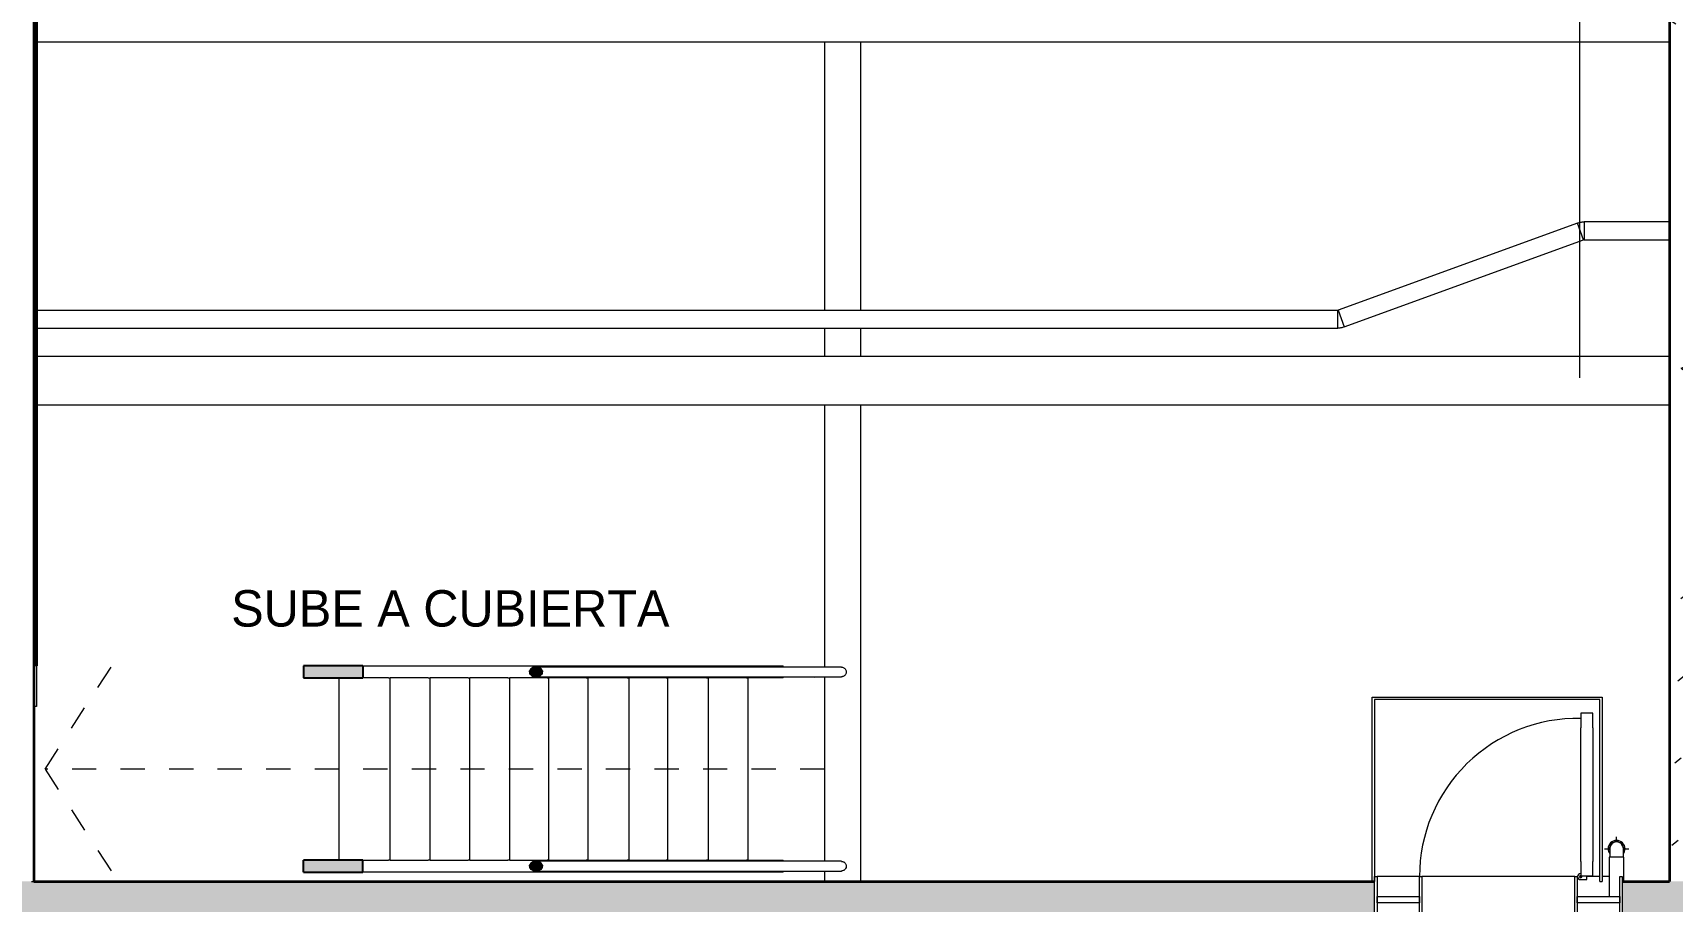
# Model space of a CAD drawing. Header units: metres. Extents: x -3 to 175, y -5 to 18.
# Drawn here: x 30 to 36.75, y 6.64 to 10.21 of the extents above; entities that cross this region are included whole.
import ezdxf

# ---------------------------------------------------------------- set-up
doc = ezdxf.new("R2010")
doc.units = ezdxf.units.M
doc.linetypes.add('Demolished', pattern=[0.0048, 0.0032, -0.0016])
for name, color, linetype, lineweight in [('A-DETL-DEMO', 7, 'Demolished', 9), ('A-DOOR', 7, 'Continuous', 9), ('A-DOOR-FRAM', 7, 'Continuous', 18), ('A-GENM', 7, 'Continuous', 9), ('A-WALL', 7, 'Continuous', 9), ('A-WALL-PATT', 7, 'Continuous', 35), ('G-ANNO-SYMB', 7, 'Continuous', 9), ('G-ANNO-TEXT', 7, 'Continuous', 9), ('I-WALL', 7, 'Continuous', 9), ('P-PIPE', 7, 'Continuous', 9), ('P-PIPE-CNTR', 7, 'Continuous', 9), ('S-BEAM', 7, 'Continuous', 9)]:
    doc.layers.add(name, color=color, linetype=linetype, lineweight=lineweight)
doc.styles.add('Century Gothic_2', font='GOTHIC.TTF', dxfattribs={"height": 0.15})
pattern_1 = [(50, (30.7992, 0), (0.728738, -0.06376), [0.0762, -0.8382]), (355, (30.7992, 0), (-0.14097, 0.764224), [0.06096, -0.67056]), (100.451, (30.85994, -0.0053), (0.58777, 0.700469), [0.06476, -0.71236]), (46.184, (30.7992, 0.2032), (1.084314, -0.168175), [0.1143, -1.257]), (96.636, (30.8896, 0.1892), (0.94999, 0.989753), [0.09714, -1.069]), (351.184, (30.7992, 0.2032), (0.94969, 0.990147), [0.09144, -1.006]), (21, (30.9008, 0.1524), (0.606457, -0.409065), [0.0762, -0.8382]), (326, (30.9008, 0.1524), (0.247208, 0.73675), [0.06096, -0.67056]), (71.451, (30.95135, 0.1183), (0.85367, 0.327687), [0.06476, -0.71236]), (37.5, (30.7992, 0), (0.0123552, 0.3382243), [0.03353, -0.6289, 0.03353, -0.64719, -0.6731]), (37.5, (30.7992, 0), (0.0123552, 0.3382243), [-1.343, 0.03353, -0.63957]), (7.5, (30.7992, 0), (0.2672815, 0.4007255), [0.03353, -0.35458, 0.03353, -0.61366, -0.25654]), (7.5, (30.7992, 0), (0.2672815, 0.4007255), [-1.035, 0.03353, -0.22301]), (327.5, (30.57264, 0), (0.5423632, -0.0229212), [0.03353, -0.22047, 0.03353, -0.75895, -1.052]), (327.5, (30.57264, 0), (0.5423632, -0.0229212), [-1.046, 0.03353, -1.018]), (317.5, (30.47104, 0), (0.592516, 0.101701), [0.03353, -0.29667, 0.03353, -0.49276, -0.74676]), (317.5, (30.47104, 0), (0.592516, 0.101701), [-0.85649, 0.03353, -0.71323])]

# ---------------------------------------------------------------- blocks, each defined once
blk = doc.blocks.new('M_Puerta Estancos - M_RVR_Puerta-Sector Estancos-V15-N-Estancos')
at = {"layer": 'A-DOOR'}
for p, q in [((0.3892, 0.7675), (0.3392, 0.7675)), ((0.3392, 0.7675), (0.3392, 0.7075)), ((0.3892, 0.7075), (0.3892, 0.7675)), ((0.3392, 0.1575), (0.3392, 0.7075)), ((0.3892, 0.7075), (0.3892, 0.1575)), ((0.3392, 0.1575), (0.3392, 0.0975)), ((0.3892, 0.0975), (0.3892, 0.1575)), ((0.3392, 0.0975), (0.3892, 0.0975)), ((0.3392, 0.0825), (0.3642, 0.0825)), ((0.3642, 0.0825), (0.3642, 0.0975))]:
    blk.add_line(p, q, dxfattribs=at)
at = {"layer": 'A-DOOR', "lineweight": 18}
for p, q in [((-0.5, -0.0125), (-0.5, 0.0125)), ((-0.5, 0.0125), (-0.325, 0.0125)), ((-0.325, 0.0125), (-0.325, -0.0125)), ((0.325, -0.0125), (0.325, 0.0125)), ((0.325, 0.0125), (0.5, 0.0125)), ((0.5, 0.0125), (0.5, -0.0125)), ((-0.325, -0.0125), (-0.5, -0.0125)), ((0.5, -0.0125), (0.325, -0.0125))]:
    blk.add_line(p, q, dxfattribs=at)
at = {"layer": 'A-DOOR'}
for centre, radius, start, end in [((0.3267, 0.095), 0.6517, 88.901, 180), ((0.3392, 0.095), 0.0125, 90, 270), ((0.3392, 0.095), 0.005, 90, 270), ((0.3392, 0.095), 0.005, 270, 30)]:
    blk.add_arc(centre, radius, start, end, dxfattribs=at)
at = {"layer": 'A-DOOR-FRAM'}
for p, q in [((-0.51, -0.095), (-0.51, 0.095)), ((-0.51, 0.095), (-0.5, 0.095)), ((-0.5, 0.095), (-0.5, -0.095)), ((-0.325, -0.095), (-0.325, 0.095)), ((-0.325, 0.095), (-0.315, 0.095)), ((-0.315, 0.095), (-0.315, -0.095)), ((0.315, -0.095), (0.315, 0.095)), ((0.315, 0.095), (0.325, 0.095)), ((0.325, 0.095), (0.325, -0.095)), ((0.5, -0.095), (0.5, 0.095)), ((0.5, 0.095), (0.51, 0.095)), ((0.51, 0.095), (0.51, -0.095)), ((-0.5, -0.095), (-0.51, -0.095)), ((-0.315, -0.095), (-0.325, -0.095)), ((0.325, -0.095), (0.315, -0.095)), ((0.51, -0.095), (0.5, -0.095))]:
    blk.add_line(p, q, dxfattribs=at)
at = {"layer": 'A-DOOR-FRAM', "lineweight": 9}
for p, q in [((-0.45, 0.095), (-0.5, 0.095)), ((-0.325, 0.095), (-0.45, 0.095)), ((-0.265, 0.095), (-0.315, 0.095)), ((0.265, 0.095), (-0.265, 0.095)), ((0.315, 0.095), (0.265, 0.095)), ((0.3267, 0.095), (0.325, 0.095)), ((0.3442, 0.095), (0.3342, 0.095)), ((0.4179, 0.095), (0.3642, 0.095)), ((0.45, 0.095), (0.4279, 0.095)), ((0.4571, 0.095), (0.45, 0.095)), ((-0.5, -0.095), (-0.45, -0.095)), ((-0.45, -0.095), (-0.325, -0.095)), ((-0.315, -0.095), (-0.265, -0.095)), ((-0.265, -0.095), (0.265, -0.095)), ((0.265, -0.095), (0.315, -0.095)), ((0.325, -0.095), (0.45, -0.095)), ((0.45, -0.095), (0.4571, -0.095))]:
    blk.add_line(p, q, dxfattribs=at)
blk = doc.blocks.new('M_RVR_Codo material - CO - Codo-2983522-N-Estancos')
at = {"layer": 'P-PIPE', "flags": 128}
for points in [[(-0.0052, 0.0361), (-0.0055, 0.036), (-0.0057, 0.0359), (-0.006, 0.0359), (-0.0062, 0.0358), (-0.0065, 0.0358), (-0.0067, 0.0357), (-0.007, 0.0357), (-0.0072, 0.0357), (-0.0074, 0.0357)], [(-0.0074, -0.0357), (-0.0043, -0.0356), (-0.0012, -0.0355), (0.0019, -0.0351), (0.005, -0.0347), (0.008, -0.0342), (0.0111, -0.0335), (0.0141, -0.0327), (0.017, -0.0318), (0.0192, -0.031)]]:
    blk.add_lwpolyline(points, dxfattribs=at)
blk = doc.blocks.new('M_RVR_Codo material - CO - Codo-V99-N-Estancos')
at = {"layer": 'P-PIPE', "flags": 128}
for points in [[(5.6951, 6.852), (5.6951, 6.852), (5.6951, 6.8519), (5.6951, 6.8518), (5.6951, 6.8516), (5.6951, 6.8513), (5.6951, 6.851), (5.6951, 6.8507), (5.6951, 6.8503), (5.6951, 6.8498), (5.6951, 6.8493), (5.6951, 6.8487), (5.6951, 6.8481), (5.6951, 6.8474), (5.6951, 6.8467), (5.6951, 6.846), (5.6951, 6.8452), (5.6951, 6.8443), (5.6951, 6.8434), (5.6951, 6.8425), (5.6951, 6.8415), (5.6951, 6.8405), (5.6951, 6.8395), (5.6951, 6.8384), (5.6951, 6.8373), (5.6951, 6.8361), (5.6951, 6.835), (5.6951, 6.8338), (5.6951, 6.8325), (5.6951, 6.8313), (5.6951, 6.83), (5.6951, 6.8287), (5.6951, 6.8274), (5.6951, 6.826), (5.6951, 6.8247), (5.6951, 6.8233), (5.6951, 6.822), (5.6951, 6.8206), (5.6951, 6.8192), (5.6951, 6.8178), (5.6951, 6.8175)], [(5.7515, 6.8175), (5.7515, 6.8188), (5.7515, 6.8202), (5.7515, 6.8216), (5.7515, 6.823), (5.7515, 6.8243), (5.7515, 6.8257), (5.7515, 6.827), (5.7515, 6.8283), (5.7515, 6.8296), (5.7515, 6.8309), (5.7515, 6.8322), (5.7515, 6.8334), (5.7515, 6.8346), (5.7515, 6.8358), (5.7515, 6.837), (5.7515, 6.8381), (5.7515, 6.8392), (5.7515, 6.8402), (5.7515, 6.8413), (5.7515, 6.8423), (5.7515, 6.8432), (5.7515, 6.8441), (5.7515, 6.845), (5.7515, 6.8458), (5.7515, 6.8465), (5.7515, 6.8473), (5.7515, 6.8479), (5.7515, 6.8486), (5.7515, 6.8491), (5.7515, 6.8497), (5.7515, 6.8501), (5.7515, 6.8506), (5.7515, 6.8509), (5.7515, 6.8513), (5.7515, 6.8515), (5.7515, 6.8517), (5.7515, 6.8519), (5.7515, 6.852), (5.7515, 6.852)]]:
    blk.add_lwpolyline(points, dxfattribs=at)
at = {"layer": 'P-PIPE'}
for start, end in [(90, 180), (180, 183.75674), (45, 90), (0, 44.38807), (356.24326, 0)]:
    blk.add_arc((5.7233, 6.852), 0.0282, start, end, dxfattribs=at)
blk = doc.blocks.new('Acero - Terminal - A - Terminal-3011940-N-Estancos')
at = {"layer": 'P-PIPE'}
for start, end in [(0, 180), (180, 215.52933), (324.47067, 0)]:
    blk.add_arc((13.0963, 6.165), 0.0349, start, end, dxfattribs=at)
blk = doc.blocks.new('M_Escalera acceso estanco - M_Escalera acceso estanco-3092108-N-Estancos')
at = {"layer": 'A-GENM', "lineweight": 25}
for points in [[(-0.425, 1.4878), (-0.375, 1.4878), (-0.375, 1.7327), (-0.425, 1.7327)], [(0.375, 1.4878), (0.425, 1.4878), (0.425, 1.7327), (0.375, 1.7327)], [(-0.42, 0.7742), (-0.418, 0.7631), (-0.4125, 0.7542), (-0.4087, 0.7511), (-0.4045, 0.7492), (-0.4, 0.7486), (-0.3955, 0.7492), (-0.3913, 0.7511), (-0.3875, 0.7542), (-0.382, 0.7631), (-0.38, 0.7742), (-0.382, 0.7853), (-0.3875, 0.7942), (-0.3913, 0.7973), (-0.3955, 0.7992), (-0.4, 0.7998), (-0.4045, 0.7992), (-0.4087, 0.7973), (-0.4125, 0.7942), (-0.418, 0.7853), (-0.4195, 0.7799)], [(0.38, 0.7742), (0.382, 0.7631), (0.3875, 0.7542), (0.3913, 0.7511), (0.3955, 0.7492), (0.4, 0.7486), (0.4045, 0.7492), (0.4087, 0.7511), (0.4125, 0.7542), (0.418, 0.7631), (0.42, 0.7742), (0.418, 0.7853), (0.4125, 0.7942), (0.4087, 0.7973), (0.4045, 0.7992), (0.4, 0.7998), (0.3955, 0.7992), (0.3913, 0.7973), (0.3875, 0.7942), (0.382, 0.7853), (0.3805, 0.7799)]]:
    blk.add_hatch(color=256, dxfattribs=at).paths.add_polyline_path(points)
for p, q in [((-0.425, 1.7327), (-0.425, 1.4878)), ((-0.425, 1.7327), (-0.375, 1.7327)), ((-0.375, 1.4878), (-0.375, 1.7327)), ((0.375, 1.7327), (0.375, 1.4878)), ((0.425, 1.7327), (0.375, 1.7327)), ((0.425, 1.4878), (0.425, 1.7327)), ((-0.425, 1.4878), (-0.375, 1.4878)), ((0.425, 1.4878), (0.375, 1.4878))]:
    blk.add_line(p, q, dxfattribs=at)
at = {"layer": 'A-GENM'}
for p, q in [((-0.375, 1.5853), (0.375, 1.5853)), ((-0.425, -0.2449), (-0.425, 1.4878)), ((-0.375, 1.4878), (-0.375, 1.3822)), ((0.375, 1.3822), (0.375, 1.4878)), ((0.425, 1.4878), (0.425, 0.3676)), ((-0.375, 1.3745), (-0.375, 1.3822)), ((-0.375, 1.3745), (-0.375, 1.2185)), ((-0.375, 1.3745), (0.375, 1.3745)), ((0.375, 1.3822), (0.375, 1.3745)), ((0.375, 1.2185), (0.375, 1.3745)), ((-0.375, 1.2108), (-0.375, 1.2185)), ((0.375, 1.2185), (0.375, 1.2108)), ((-0.375, 1.2108), (-0.375, 1.0542)), ((-0.375, 1.2108), (0.375, 1.2108)), ((0.375, 1.0542), (0.375, 1.2108)), ((-0.375, 1.0465), (-0.375, 1.0542)), ((-0.375, 1.0465), (-0.375, 0.8899)), ((-0.375, 1.0465), (0.375, 1.0465)), ((0.375, 1.0542), (0.375, 1.0465)), ((0.375, 0.8899), (0.375, 1.0465)), ((-0.375, 0.8822), (-0.375, 0.8899)), ((-0.375, 0.8822), (-0.375, 0.7287)), ((-0.375, 0.8822), (0.375, 0.8822)), ((0.375, 0.8899), (0.375, 0.8822)), ((0.375, 0.7287), (0.375, 0.8822)), ((-0.42, 0.7742), (-0.42, -0.484)), ((-0.38, -0.484), (-0.38, 0.7742)), ((0.38, 0.7742), (0.38, -0.484)), ((0.42, -0.484), (0.42, 0.7742)), ((-0.375, 0.721), (-0.375, 0.7287)), ((-0.375, 0.721), (-0.375, 0.5669)), ((-0.375, 0.721), (0.375, 0.721)), ((0.375, 0.7287), (0.375, 0.721)), ((0.375, 0.5669), (0.375, 0.721)), ((-0.375, 0.5592), (-0.375, 0.5669)), ((-0.375, 0.5592), (-0.375, 0.3982)), ((-0.375, 0.5592), (0.375, 0.5592)), ((0.375, 0.5669), (0.375, 0.5592)), ((0.375, 0.3982), (0.375, 0.5592)), ((-0.375, 0.3905), (-0.375, 0.3982)), ((-0.375, 0.3905), (-0.375, 0.2383)), ((-0.375, 0.3905), (0.375, 0.3905)), ((0.375, 0.3982), (0.375, 0.3905)), ((0.375, 0.2383), (0.375, 0.3905)), ((0.425, 0.3676), (0.425, -0.2449)), ((-0.375, 0.2305), (-0.375, 0.2383)), ((-0.375, 0.2305), (-0.375, 0.0714)), ((-0.375, 0.2305), (0.375, 0.2305)), ((0.375, 0.2383), (0.375, 0.2305)), ((0.375, 0.0714), (0.375, 0.2305)), ((-0.375, 0.0637), (-0.375, 0.0714)), ((0.375, 0.0714), (0.375, 0.0637)), ((-0.375, 0.0637), (-0.375, -0.0929)), ((-0.375, 0.0637), (0.375, 0.0637)), ((0.375, -0.0929), (0.375, 0.0637)), ((-0.375, -0.1006), (-0.375, -0.0929)), ((-0.375, -0.1006), (-0.375, -0.2449)), ((-0.375, -0.1006), (0.375, -0.1006)), ((0.375, -0.0929), (0.375, -0.1006)), ((0.375, -0.2449), (0.375, -0.1006)), ((-0.425, -0.2449), (-0.421, -0.2449)), ((-0.3801, -0.2449), (-0.375, -0.2449)), ((0.375, -0.2449), (0.3801, -0.2449)), ((0.4199, -0.2449), (0.425, -0.2449))]:
    blk.add_line(p, q, dxfattribs=at)
at = {"layer": 'A-GENM', "lineweight": 25, "flags": 128}
for points in [[(-0.4, 0.7998), (-0.4045, 0.7992), (-0.4087, 0.7973), (-0.4125, 0.7942), (-0.4156, 0.7902), (-0.418, 0.7853), (-0.4195, 0.7799), (-0.42, 0.7742), (-0.4195, 0.7685), (-0.418, 0.7631), (-0.4156, 0.7582), (-0.4125, 0.7542), (-0.4087, 0.7511), (-0.4045, 0.7492), (-0.4, 0.7486)], [(-0.4, 0.7998), (-0.3955, 0.7992), (-0.3913, 0.7973), (-0.3875, 0.7942), (-0.3844, 0.7902), (-0.382, 0.7853), (-0.3805, 0.7799), (-0.38, 0.7742), (-0.3805, 0.7685), (-0.382, 0.7631), (-0.3844, 0.7582), (-0.3875, 0.7542), (-0.3913, 0.7511), (-0.3955, 0.7492), (-0.4, 0.7486)], [(0.4, 0.7998), (0.3955, 0.7992), (0.3913, 0.7973), (0.3875, 0.7942), (0.3844, 0.7902), (0.382, 0.7853), (0.3805, 0.7799), (0.38, 0.7742), (0.3805, 0.7685), (0.382, 0.7631), (0.3844, 0.7582), (0.3875, 0.7542), (0.3913, 0.7511), (0.3955, 0.7492), (0.4, 0.7486)], [(0.4, 0.7998), (0.4045, 0.7992), (0.4087, 0.7973), (0.4125, 0.7942), (0.4156, 0.7902), (0.418, 0.7853), (0.4195, 0.7799), (0.42, 0.7742), (0.4195, 0.7685), (0.418, 0.7631), (0.4156, 0.7582), (0.4125, 0.7542), (0.4087, 0.7511), (0.4045, 0.7492), (0.4, 0.7486)]]:
    blk.add_lwpolyline(points, dxfattribs=at)
at = {"layer": 'A-GENM'}
for centre in [(-0.401, -0.3731), (0.399, -0.3731)]:
    blk.add_arc(centre, 0.02, 165, 195, dxfattribs=at)
for points, knots in [([(-0.4, -0.504), (-0.4035, -0.504), (-0.4087, -0.5025), (-0.4143, -0.4983), (-0.4175, -0.4941), (-0.4192, -0.49), (-0.4199, -0.4866), (-0.42, -0.4848), (-0.42, -0.484)], [0, 0, 0, 0, 0.1666667, 0.25, 0.3333333, 0.4166667, 0.4583333, 0.5, 0.5, 0.5, 0.5]), ([(-0.38, -0.484), (-0.38, -0.4848), (-0.3801, -0.4866), (-0.3808, -0.49), (-0.3825, -0.4941), (-0.3857, -0.4983), (-0.3899, -0.5015), (-0.3948, -0.5035), (-0.3983, -0.504), (-0.4, -0.504)], [0.5, 0.5, 0.5, 0.5, 0.5416667, 0.5833333, 0.6666667, 0.75, 0.8333333, 0.9166667, 1, 1, 1, 1]), ([(0.4, -0.504), (0.3965, -0.504), (0.3913, -0.5025), (0.3857, -0.4983), (0.3825, -0.4941), (0.3808, -0.49), (0.3801, -0.4866), (0.38, -0.4848), (0.38, -0.484)], [0, 0, 0, 0, 0.1666667, 0.25, 0.3333333, 0.4166667, 0.4583333, 0.5, 0.5, 0.5, 0.5]), ([(0.42, -0.484), (0.42, -0.4848), (0.4199, -0.4866), (0.4192, -0.49), (0.4175, -0.4941), (0.4143, -0.4983), (0.4101, -0.5015), (0.4052, -0.5035), (0.4017, -0.504), (0.4, -0.504)], [0.5, 0.5, 0.5, 0.5, 0.5416667, 0.5833333, 0.6666667, 0.75, 0.8333333, 0.9166667, 1, 1, 1, 1])]:
    blk.add_open_spline(points, degree=3, knots=knots, dxfattribs=at)

msp = doc.modelspace()

# ---------------------------------------------------------------- hatches: boundary and pattern name
at = {"layer": 'A-WALL-PATT', "lineweight": 9}
h = msp.add_hatch(dxfattribs=at)
h.set_pattern_fill('FP_1', color=256, style=0, pattern_type=2)
h.set_pattern_definition(pattern_1)
h.paths.add_polyline_path([(36.8836, 0.123), (36.89, 0.123), (36.89, 6.5676), (36.74, 6.5676), (36.74, 0.123)])
h.paths.add_polyline_path([(36.89, 6.7176), (36.89, 13.1528), (36.74, 13.1528), (36.74, 6.7176), (36.8836, 6.7176)])
h = msp.add_hatch(dxfattribs=at)
h.set_pattern_fill('FP_1', color=256, style=0, pattern_type=2)
h.set_pattern_definition(pattern_1)
h.paths.add_polyline_path([(43.7729, 6.5676), (43.8154, 6.5676), (43.8154, 6.7176), (37.9115, 6.7176), (37.9115, 6.5676), (43.7039, 6.5676)])
h.paths.add_polyline_path([(48.2507, 6.5676), (48.5973, 6.5676), (48.5973, 6.7176), (44.9104, 6.7176), (44.9104, 6.5676), (47.3413, 6.5676)])
h.paths.add_polyline_path([(36.6563, 6.5676), (36.89, 6.5676), (36.89, 6.7176), (36.5454, 6.7176), (36.5454, 6.5676)])
h.paths.add_polyline_path([(35.5196, 6.5676), (35.5254, 6.5676), (35.5254, 6.7176), (29.8397, 6.7176), (29.8397, 6.5676), (34.6102, 6.5676)])
h.paths.add_polyline_path([(28.8131, 6.5676), (28.8397, 6.5676), (28.8397, 6.6301), (28.7397, 6.6301), (28.7397, 6.5676)])
h.paths.add_polyline_path([(28.7297, 6.5676), (28.7297, 6.7176), (24.9936, 6.7176), (24.9936, 6.5676), (28.6994, 6.5676)])
h.paths.add_polyline_path([(28.8131, 6.6551), (28.8397, 6.6551), (28.8397, 6.7176), (28.7397, 6.7176), (28.7397, 6.6551)])

# ---------------------------------------------------------------- linework, layer by layer
at = {"layer": 'A-DETL-DEMO'}
for p, q in [((30.0469, 7.1805), (30.3219, 7.604)), ((33.2583, 7.1805), (30.0469, 7.1805)), ((30.0469, 7.1805), (30.3219, 6.757))]:
    msp.add_line(p, q, dxfattribs=at)
at = {"layer": 'A-WALL'}
msp.add_line((29.9915, 6.7176), (30.0015, 6.7176), dxfattribs=at)
at = {"layer": 'G-ANNO-SYMB', "lineweight": 18}
msp.add_line((36.3707, 8.7912), (36.3707, 14.5808), dxfattribs=at)
at = {"layer": 'I-WALL', "lineweight": 35}
for p, q in [((30.0015, 13.1428), (30.0015, 6.7176)), ((36.74, 13.1428), (36.74, 6.7176)), ((30.0115, 12.4319), (30.0115, 7.6055)), ((30.0015, 7.4379), (30.004, 7.4379)), ((30.0015, 6.7176), (35.5254, 6.7176)), ((36.5454, 6.7176), (36.74, 6.7176))]:
    msp.add_line(p, q, dxfattribs=at)
at = {"layer": 'I-WALL'}
for p, q in [((30.0115, 7.6055), (30.004, 7.6055)), ((30.004, 7.4379), (30.004, 7.6055)), ((30.0115, 7.6055), (30.0115, 7.4379)), ((30.0115, 7.4379), (30.004, 7.4379)), ((35.5153, 7.4767), (36.4633, 7.4767)), ((35.5153, 6.7176), (35.5153, 7.4767)), ((36.4533, 7.4667), (35.5253, 7.4667)), ((35.5253, 7.4667), (35.5253, 6.7176)), ((36.4533, 6.7176), (36.4533, 7.4667)), ((36.4633, 7.4767), (36.4633, 6.7176)), ((36.4533, 6.7176), (36.4633, 6.7176))]:
    msp.add_line(p, q, dxfattribs=at)
at = {"layer": 'P-PIPE'}
for p, q in [((30.0115, 10.1761), (36.74, 10.1761)), ((36.3615, 9.4288), (35.3756, 9.07)), ((36.3865, 9.3602), (36.3615, 9.4288)), ((36.74, 9.4335), (36.3884, 9.4335)), ((36.3884, 9.4335), (36.3884, 9.3605)), ((35.4006, 9.0013), (36.3865, 9.3602)), ((36.3884, 9.3605), (36.74, 9.3605)), ((35.3737, 9.0696), (30.0115, 9.0696)), ((35.3737, 8.9966), (35.3737, 9.0696)), ((35.3756, 9.07), (35.4006, 9.0013)), ((30.0115, 8.9966), (35.3737, 8.9966)), ((36.4924, 6.8175), (36.4924, 6.6551)), ((36.5527, 6.8175), (36.4924, 6.8175)), ((36.5527, 6.7176), (36.5527, 6.8175))]:
    msp.add_line(p, q, dxfattribs=at)
at = {"layer": 'P-PIPE', "color": 96, "true_color": 0x007f00}
for centre, radius, start, end in [((36.5225, 6.852), 0.0302, 166.99116, 180), ((36.5225, 6.852), 0.0302, 180, 189.76631), ((36.5225, 6.852), 0.0302, 152.01934, 162.24834), ((36.5225, 6.852), 0.0302, 120.01401, 149.65405), ((36.5225, 6.852), 0.0302, 74.28902, 105.71098), ((36.5225, 6.8671), 0.0151, 69.77202, 90), ((36.5225, 6.852), 0.0302, 30.34595, 59.98599), ((36.5225, 6.852), 0.0302, 17.75166, 27.98066), ((36.5225, 6.852), 0.0302, 0, 13.00884), ((36.5225, 6.852), 0.0302, 350.23369, 0)]:
    msp.add_arc(centre, radius, start, end, dxfattribs=at)
at = {"layer": 'P-PIPE-CNTR'}
for p, q in [((36.5225, 6.8802), (36.5225, 6.902)), ((36.4725, 6.852), (36.4947, 6.852)), ((36.5503, 6.852), (36.5725, 6.852))]:
    msp.add_line(p, q, dxfattribs=at)
at = {"layer": 'S-BEAM'}
for p, q in [((33.2583, 10.1761), (33.2583, 9.0696)), ((33.4083, 9.0696), (33.4083, 10.1761)), ((33.2583, 8.9966), (33.2583, 8.88)), ((33.4083, 8.88), (33.4083, 8.9966)), ((36.74, 8.88), (30.0115, 8.88)), ((30.0115, 8.68), (36.74, 8.68)), ((33.2583, 8.68), (33.2583, 7.6005)), ((33.4083, 6.7176), (33.4083, 8.68)), ((33.2583, 7.5605), (33.2583, 6.8005)), ((33.2583, 6.7605), (33.2583, 6.7176))]:
    msp.add_line(p, q, dxfattribs=at)

# ---------------------------------------------------------------- block references
at = {"layer": 'A-DOOR'}
msp.add_blockref('M_Puerta Estancos - M_RVR_Puerta-Sector Estancos-V15-N-Estancos', (36.0354, 6.6426), dxfattribs=at)
at = {"layer": 'A-GENM', "lineweight": 25, "rotation": 89.9999999999999}
msp.add_blockref('M_Escalera acceso estanco - M_Escalera acceso estanco-3092108-N-Estancos', (32.8442, 7.1805), dxfattribs=at)
at = {"layer": 'P-PIPE', "rotation": 180}
msp.add_blockref('M_RVR_Codo material - CO - Codo-2983522-N-Estancos', (36.381, 9.397), dxfattribs=at)
at = {"layer": 'P-PIPE'}
for name, p in [('M_RVR_Codo material - CO - Codo-2983522-N-Estancos', (35.3811, 9.0331)), ('Acero - Terminal - A - Terminal-3011940-N-Estancos', (23.4262, 0.687)), ('M_RVR_Codo material - CO - Codo-V99-N-Estancos', (30.7992, 0))]:
    msp.add_blockref(name, p, dxfattribs=at)

# ---------------------------------------------------------------- texts
at = {"layer": 'G-ANNO-TEXT', "insert": (30.8141, 7.9172), "char_height": 0.15, "width": 2.068354, "attachment_point": 1, "style": 'Century Gothic_2'}
msp.add_mtext('SUBE A CUBIERTA', dxfattribs=at)

doc.saveas('drawing.dxf')
